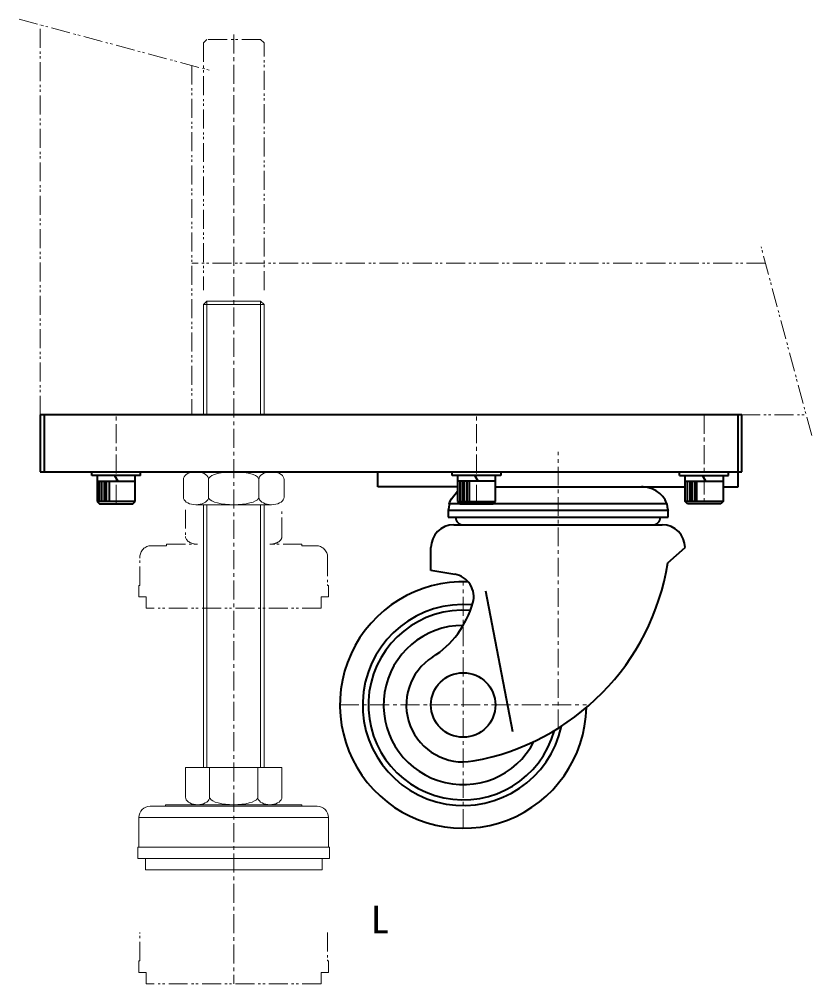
# Model space of a CAD drawing. Units: millimetres on the paper. Extents: x -600 to 3400, y -420 to 2338.
# Drawn here: x 2238.7 to 2447.6, y 745.5 to 999.8 of the extents above; entities that cross this region are included whole.
import ezdxf
from ezdxf.enums import TextEntityAlignment as Align

# ---------------------------------------------------------------- set-up
doc = ezdxf.new("R2010")
doc.units = ezdxf.units.MM
doc.linetypes.add('CHAIN1', pattern=[8, 5, -1, 1, -1])
doc.linetypes.add('DOUBLE_CHAIN1', pattern=[8.8, 5, -1, 0.6, -0.6, 0.6, -1])
for name, color, linetype, lineweight in [('0-0', 7, 'Continuous', 18), ('0-1', 4, 'Continuous', 18), ('0-8', 7, 'Continuous', 18), ('0-9', 4, 'DOUBLE_CHAIN1', 18)]:
    doc.layers.add(name, color=color, linetype=linetype, lineweight=lineweight)
doc.styles.add('ＭＳ ゴシック', font='')
doc.styles.get('ＭＳ ゴシック').set_extended_font_data('MS Gothic')

msp = doc.modelspace()

# ---------------------------------------------------------------- linework, layer by layer
at = {"layer": '0-0', "lineweight": 40}
for p, q in [((2429.185, 895.483), (2244.185, 895.483)), ((2244.185, 895.483), (2244.185, 880.483)), ((2245.185, 895.483), (2245.185, 880.483)), ((2428.185, 876.483), (2428.185, 895.483)), ((2429.185, 880.483), (2429.185, 895.483)), ((2244.185, 880.483), (2429.185, 880.483)), ((2257.745, 879.543), (2257.745, 880.483)), ((2270.625, 879.543), (2270.625, 880.483)), ((2333.185, 876.483), (2333.185, 880.483)), ((2352.745, 879.543), (2352.745, 880.483)), ((2365.625, 880.483), (2365.625, 879.543)), ((2412.745, 879.543), (2412.745, 880.483)), ((2425.625, 879.543), (2425.625, 880.483)), ((2270.625, 879.543), (2257.745, 879.543)), ((2259.185, 879.543), (2259.185, 872.643)), ((2259.185, 878.043), (2269.185, 878.043)), ((2259.81, 872.643), (2259.81, 878.043)), ((2260.435, 872.643), (2260.435, 878.043)), ((2261.06, 878.043), (2261.06, 872.643)), ((2261.685, 872.643), (2261.685, 878.043)), ((2262.31, 878.043), (2262.31, 872.643)), ((2263.752, 879.543), (2264.618, 878.043)), ((2269.185, 872.643), (2269.185, 879.543)), ((2365.625, 879.543), (2352.745, 879.543)), ((2354.185, 879.543), (2354.185, 872.643)), ((2364.185, 878.043), (2354.185, 878.043)), ((2354.81, 878.043), (2354.81, 872.643)), ((2355.435, 878.043), (2355.435, 872.643)), ((2356.06, 872.643), (2356.06, 878.043)), ((2356.685, 878.043), (2356.685, 872.643)), ((2357.31, 872.643), (2357.31, 878.043)), ((2359.618, 878.043), (2358.752, 879.543)), ((2364.185, 872.643), (2364.185, 879.543)), ((2412.745, 879.543), (2425.625, 879.543)), ((2414.185, 872.643), (2414.185, 879.543)), ((2414.185, 878.043), (2424.185, 878.043)), ((2414.81, 872.643), (2414.81, 878.043)), ((2415.435, 878.043), (2415.435, 872.643)), ((2416.06, 872.643), (2416.06, 878.043)), ((2416.685, 878.043), (2416.685, 872.643)), ((2417.31, 872.643), (2417.31, 878.043)), ((2419.618, 878.043), (2418.752, 879.543)), ((2424.185, 879.543), (2424.185, 872.643)), ((2354.185, 876.483), (2333.185, 876.483)), ((2352.623, 873.372), (2354.185, 875.355)), ((2364.185, 876.483), (2414.185, 876.483)), ((2403.1, 876.472), (2402.685, 876.483)), ((2404.307, 876.314), (2403.1, 876.472)), ((2405.465, 875.971), (2404.307, 876.314)), ((2406.539, 875.455), (2405.465, 875.971)), ((2407.495, 874.782), (2406.539, 875.455)), ((2424.185, 876.483), (2428.185, 876.483)), ((2269.185, 872.643), (2259.185, 872.643)), ((2259.185, 872.643), (2259.785, 872.043)), ((2268.585, 872.043), (2269.185, 872.643)), ((2351.977, 872.038), (2352.107, 872.389)), ((2352.107, 872.389), (2352.623, 873.372)), ((2354.185, 872.643), (2364.185, 872.643)), ((2354.185, 872.643), (2354.785, 872.043)), ((2363.585, 872.043), (2364.185, 872.643)), ((2408.305, 873.971), (2407.495, 874.782)), ((2408.944, 873.047), (2408.305, 873.971)), ((2409.394, 872.038), (2408.944, 873.047)), ((2424.185, 872.643), (2414.185, 872.643)), ((2414.785, 872.043), (2414.185, 872.643)), ((2424.185, 872.643), (2423.585, 872.043)), ((2259.785, 872.043), (2268.585, 872.043)), ((2351.911, 871.025), (2351.685, 870.261)), ((2351.685, 870.261), (2351.685, 868.483)), ((2409.685, 870.261), (2351.685, 870.261)), ((2351.985, 871.813), (2351.911, 871.025)), ((2351.977, 872.038), (2351.985, 871.813)), ((2409.394, 872.038), (2351.977, 872.038)), ((2354.785, 872.043), (2363.585, 872.043)), ((2409.394, 872.038), (2409.423, 871.249)), ((2409.423, 871.249), (2409.606, 870.475)), ((2409.606, 870.475), (2409.685, 870.261)), ((2409.685, 868.483), (2409.685, 870.261)), ((2423.585, 872.043), (2414.785, 872.043)), ((2351.685, 868.483), (2409.685, 868.483)), ((2353.185, 866.483), (2408.185, 866.483)), ((2347.185, 854.483), (2347.185, 860.483)), ((2409.644, 856.483), (2414.185, 860.483)), ((2353.448, 853.439), (2347.185, 854.483)), ((2361.584, 849.132), (2368.689, 812.033))]:
    msp.add_line(p, q, dxfattribs=at)
msp.add_circle((2355.685, 818.983), 8.5, dxfattribs=at)
for centre, radius, start, end in [((2355.685, 868.483), 2, 180, 270), ((2405.685, 868.483), 2, 270, 0), ((2353.185, 860.483), 6, 90, 180), ((2408.185, 860.483), 6, 0, 90), ((2347.185, 866.483), 63.255, 280.14554, 350.90387), ((2352.462, 847.521), 6, 344.13883, 80.53685), ((2355.685, 818.983), 32.5, 87.69854, 358.81216), ((2355.685, 818.983), 26.5, 84.84691, 347.84723), ((2334.185, 852.713), 25, 302.51361, 344.13883), ((2355.685, 818.983), 25, 85.64372, 344.41035), ((2355.685, 818.983), 21, 89.95668, 332.72158), ((2355.685, 818.983), 15, 122.51361, 280.14554)]:
    msp.add_arc(centre, radius, start, end, dxfattribs=at)
at = {"layer": '0-1', "linetype": 'DOUBLE_CHAIN1'}
for p, q in [((2238.652, 999.809), (2289.546, 986.172)), ((2244.185, 895.483), (2244.185, 998.326)), ((2284.185, 987.608), (2284.185, 895.483)), ((2447.568, 890.013), (2434.236, 939.771)), ((2435.384, 935.483), (2284.185, 935.483)), ((2244.185, 895.483), (2446.102, 895.483))]:
    msp.add_line(p, q, dxfattribs=at)
at = {"layer": '0-1', "linetype": 'CHAIN1'}
for p, q in [((2295.185, 995.783), (2295.185, 745.483)), ((2264.185, 872.043), (2264.185, 895.483)), ((2359.185, 872.043), (2359.185, 895.483)), ((2419.185, 895.483), (2419.185, 872.043)), ((2380.685, 812.828), (2380.685, 885.724)), ((2355.685, 786.483), (2355.685, 851.483)), ((2323.185, 818.983), (2388.185, 818.983))]:
    msp.add_line(p, q, dxfattribs=at)
at = {"layer": '0-8'}
for p, q in [((2288.085, 925.483), (2287.185, 924.583)), ((2287.185, 924.583), (2287.185, 895.483)), ((2302.285, 925.483), (2288.085, 925.483)), ((2303.185, 924.583), (2302.285, 925.483)), ((2303.185, 924.583), (2303.185, 895.483)), ((2283.092, 880.015), (2282.683, 879.768)), ((2283.566, 880.215), (2283.092, 880.015)), ((2284.091, 880.362), (2283.566, 880.215)), ((2284.65, 880.453), (2284.091, 880.362)), ((2285.226, 880.483), (2284.65, 880.453)), ((2285.803, 880.453), (2285.226, 880.483)), ((2305.145, 880.483), (2285.226, 880.483)), ((2286.361, 880.362), (2285.803, 880.453)), ((2286.886, 880.215), (2286.361, 880.362)), ((2287.36, 880.015), (2286.886, 880.215)), ((2287.769, 879.768), (2287.36, 880.015)), ((2290.918, 880.015), (2290.099, 879.768)), ((2291.866, 880.215), (2290.918, 880.015)), ((2292.914, 880.362), (2291.866, 880.215)), ((2294.032, 880.453), (2292.914, 880.362)), ((2295.185, 880.483), (2294.032, 880.453)), ((2296.338, 880.453), (2295.185, 880.483)), ((2297.456, 880.362), (2296.338, 880.453)), ((2298.505, 880.215), (2297.456, 880.362)), ((2299.453, 880.015), (2298.505, 880.215)), ((2300.272, 879.768), (2299.453, 880.015)), ((2303.011, 880.015), (2302.602, 879.768)), ((2303.485, 880.215), (2303.011, 880.015)), ((2304.009, 880.362), (2303.485, 880.215)), ((2304.568, 880.453), (2304.009, 880.362)), ((2305.145, 880.483), (2304.568, 880.453)), ((2305.721, 880.453), (2305.145, 880.483)), ((2306.28, 880.362), (2305.721, 880.453)), ((2306.805, 880.215), (2306.28, 880.362)), ((2307.279, 880.015), (2306.805, 880.215)), ((2307.688, 879.768), (2307.279, 880.015)), ((2281.957, 878.83), (2281.906, 878.483)), ((2281.906, 878.483), (2281.906, 873.783)), ((2282.106, 879.167), (2281.957, 878.83)), ((2282.351, 879.483), (2282.106, 879.167)), ((2282.683, 879.768), (2282.351, 879.483)), ((2288.101, 879.483), (2287.769, 879.768)), ((2288.346, 879.167), (2288.101, 879.483)), ((2288.495, 878.83), (2288.346, 879.167)), ((2288.546, 878.483), (2288.495, 878.83)), ((2288.647, 878.83), (2288.546, 878.483)), ((2288.546, 878.483), (2288.546, 873.783)), ((2288.946, 879.167), (2288.647, 878.83)), ((2289.435, 879.483), (2288.946, 879.167)), ((2290.099, 879.768), (2289.435, 879.483)), ((2300.935, 879.483), (2300.272, 879.768)), ((2301.424, 879.167), (2300.935, 879.483)), ((2301.724, 878.83), (2301.424, 879.167)), ((2301.825, 878.483), (2301.724, 878.83)), ((2301.875, 878.83), (2301.825, 878.483)), ((2301.825, 873.783), (2301.825, 878.483)), ((2302.025, 879.167), (2301.875, 878.83)), ((2302.27, 879.483), (2302.025, 879.167)), ((2302.602, 879.768), (2302.27, 879.483)), ((2308.02, 879.483), (2307.688, 879.768)), ((2308.264, 879.167), (2308.02, 879.483)), ((2308.414, 878.83), (2308.264, 879.167)), ((2308.464, 878.483), (2308.414, 878.83)), ((2308.464, 873.783), (2308.464, 878.483)), ((2281.906, 873.783), (2281.957, 873.436)), ((2281.957, 873.436), (2282.106, 873.099)), ((2282.106, 873.099), (2282.351, 872.783)), ((2282.351, 872.783), (2282.683, 872.497)), ((2282.683, 872.497), (2283.092, 872.251)), ((2287.36, 872.251), (2287.769, 872.497)), ((2287.769, 872.497), (2288.101, 872.783)), ((2288.101, 872.783), (2288.346, 873.099)), ((2288.346, 873.099), (2288.495, 873.436)), ((2288.495, 873.436), (2288.546, 873.783)), ((2288.546, 873.783), (2288.647, 873.436)), ((2288.647, 873.436), (2288.946, 873.099)), ((2288.946, 873.099), (2289.435, 872.783)), ((2289.435, 872.783), (2290.099, 872.497)), ((2290.099, 872.497), (2290.918, 872.251)), ((2299.453, 872.251), (2300.272, 872.497)), ((2300.272, 872.497), (2300.935, 872.783)), ((2300.935, 872.783), (2301.424, 873.099)), ((2301.424, 873.099), (2301.724, 873.436)), ((2301.724, 873.436), (2301.825, 873.783)), ((2301.825, 873.783), (2301.875, 873.436)), ((2301.875, 873.436), (2302.025, 873.099)), ((2302.025, 873.099), (2302.27, 872.783)), ((2302.27, 872.783), (2302.602, 872.497)), ((2302.602, 872.497), (2303.011, 872.251)), ((2307.279, 872.251), (2307.688, 872.497)), ((2307.688, 872.497), (2308.02, 872.783)), ((2308.02, 872.783), (2308.264, 873.099)), ((2308.264, 873.099), (2308.414, 873.436)), ((2308.414, 873.436), (2308.464, 873.783)), ((2283.092, 872.251), (2283.566, 872.051)), ((2283.566, 872.051), (2284.091, 871.904)), ((2284.091, 871.904), (2284.65, 871.813)), ((2284.65, 871.813), (2285.226, 871.783)), ((2285.226, 871.783), (2285.803, 871.813)), ((2285.226, 871.783), (2305.145, 871.783)), ((2285.803, 871.813), (2286.361, 871.904)), ((2286.361, 871.904), (2286.886, 872.051)), ((2286.886, 872.051), (2287.36, 872.251)), ((2287.185, 802.483), (2287.185, 871.783)), ((2288.085, 871.783), (2288.085, 802.483)), ((2290.918, 872.251), (2291.866, 872.051)), ((2291.866, 872.051), (2292.914, 871.904)), ((2292.914, 871.904), (2294.032, 871.813)), ((2294.032, 871.813), (2295.185, 871.783)), ((2295.185, 871.783), (2296.338, 871.813)), ((2296.338, 871.813), (2297.456, 871.904)), ((2297.456, 871.904), (2298.505, 872.051)), ((2298.505, 872.051), (2299.453, 872.251)), ((2302.285, 802.483), (2302.285, 871.783)), ((2303.011, 872.251), (2303.485, 872.051)), ((2303.185, 871.783), (2303.185, 802.483)), ((2303.485, 872.051), (2304.009, 871.904)), ((2304.009, 871.904), (2304.568, 871.813)), ((2304.568, 871.813), (2305.145, 871.783)), ((2305.145, 871.783), (2305.721, 871.813)), ((2305.721, 871.813), (2306.28, 871.904)), ((2306.28, 871.904), (2306.805, 872.051)), ((2306.805, 872.051), (2307.279, 872.251)), ((2282.484, 794.683), (2282.484, 802.483)), ((2282.484, 802.483), (2307.887, 802.483)), ((2288.834, 802.483), (2288.834, 794.683)), ((2301.536, 794.683), (2301.536, 802.483)), ((2307.887, 802.483), (2307.887, 794.683)), ((2282.484, 794.683), (2282.532, 794.336)), ((2282.532, 794.336), (2282.675, 793.999)), ((2282.675, 793.999), (2282.909, 793.683)), ((2282.909, 793.683), (2283.227, 793.397)), ((2288.092, 793.397), (2288.409, 793.683)), ((2288.409, 793.683), (2288.643, 793.999)), ((2288.643, 793.999), (2288.786, 794.336)), ((2288.786, 794.336), (2288.834, 794.683)), ((2288.834, 794.683), (2288.931, 794.336)), ((2288.834, 794.683), (2288.834, 794.683)), ((2288.931, 794.336), (2289.217, 793.999)), ((2289.217, 793.999), (2289.685, 793.683)), ((2289.685, 793.683), (2290.32, 793.397)), ((2300.05, 793.397), (2300.685, 793.683)), ((2300.685, 793.683), (2301.153, 793.999)), ((2301.153, 793.999), (2301.44, 794.336)), ((2301.44, 794.336), (2301.536, 794.683)), ((2301.536, 794.683), (2301.584, 794.336)), ((2301.536, 794.683), (2301.536, 794.683)), ((2301.584, 794.336), (2301.728, 793.999)), ((2301.728, 793.999), (2301.962, 793.683)), ((2301.962, 793.683), (2302.279, 793.397)), ((2307.144, 793.397), (2307.462, 793.683)), ((2307.462, 793.683), (2307.696, 793.999)), ((2307.696, 793.999), (2307.839, 794.336)), ((2307.839, 794.336), (2307.887, 794.683)), ((2307.887, 794.683), (2307.887, 794.683)), ((2273.185, 792.283), (2317.185, 792.283)), ((2277.185, 792.683), (2277.185, 792.283)), ((2313.185, 792.683), (2277.185, 792.683)), ((2283.227, 793.397), (2283.618, 793.151)), ((2283.618, 793.151), (2284.071, 792.951)), ((2284.071, 792.951), (2284.573, 792.804)), ((2284.573, 792.804), (2285.108, 792.713)), ((2285.108, 792.713), (2285.659, 792.683)), ((2285.659, 792.683), (2286.21, 792.713)), ((2286.21, 792.713), (2286.745, 792.804)), ((2286.745, 792.804), (2287.247, 792.951)), ((2287.247, 792.951), (2287.7, 793.151)), ((2287.7, 793.151), (2288.092, 793.397)), ((2290.32, 793.397), (2291.103, 793.151)), ((2291.103, 793.151), (2292.01, 792.951)), ((2292.01, 792.951), (2293.013, 792.804)), ((2293.013, 792.804), (2294.083, 792.713)), ((2294.083, 792.713), (2295.185, 792.683)), ((2295.185, 792.683), (2296.288, 792.713)), ((2296.288, 792.713), (2297.357, 792.804)), ((2297.357, 792.804), (2298.361, 792.951)), ((2298.361, 792.951), (2299.268, 793.151)), ((2299.268, 793.151), (2300.05, 793.397)), ((2302.279, 793.397), (2302.67, 793.151)), ((2302.67, 793.151), (2303.124, 792.951)), ((2303.124, 792.951), (2303.626, 792.804)), ((2303.626, 792.804), (2304.16, 792.713)), ((2304.16, 792.713), (2304.712, 792.683)), ((2304.712, 792.683), (2305.263, 792.713)), ((2305.263, 792.713), (2305.798, 792.804)), ((2305.798, 792.804), (2306.299, 792.951)), ((2306.299, 792.951), (2306.753, 793.151)), ((2306.753, 793.151), (2307.144, 793.397)), ((2313.185, 792.683), (2313.185, 792.283)), ((2270.185, 789.283), (2270.185, 781.483)), ((2320.185, 781.483), (2320.185, 789.283)), ((2320.435, 781.483), (2269.935, 781.483)), ((2269.935, 781.483), (2269.935, 778.483)), ((2320.435, 778.483), (2320.435, 781.483)), ((2269.935, 778.483), (2320.435, 778.483)), ((2271.885, 778.483), (2271.885, 775.483)), ((2318.485, 775.483), (2318.485, 778.483)), ((2271.885, 775.483), (2318.485, 775.483))]:
    msp.add_line(p, q, dxfattribs=at)
at = {"layer": '0-8', "color": 4}
for p, q in [((2287.185, 924.583), (2303.185, 924.583)), ((2288.085, 895.483), (2288.085, 925.483)), ((2302.285, 895.483), (2302.285, 925.483)), ((2320.185, 789.283), (2270.185, 789.283))]:
    msp.add_line(p, q, dxfattribs=at)
at = {"layer": '0-8'}
for centre, start, end in [((2273.185, 789.283), 90, 180), ((2317.185, 789.283), 360, 90)]:
    msp.add_arc(centre, 3, start, end, dxfattribs=at)
at = {"layer": '0-9'}
for p, q in [((2303.185, 928.414), (2303.185, 993.583)), ((2282.484, 870.483), (2282.484, 863.383)), ((2307.887, 863.383), (2307.887, 870.483)), ((2273.435, 860.983), (2277.435, 860.983)), ((2277.435, 861.383), (2277.435, 860.983)), ((2277.435, 861.383), (2285.659, 861.383)), ((2313.185, 861.383), (2304.712, 861.383)), ((2313.185, 860.983), (2313.185, 861.383)), ((2313.185, 860.983), (2316.935, 860.983)), ((2270.435, 850.483), (2270.435, 857.983)), ((2319.935, 857.983), (2319.935, 850.483)), ((2270.185, 847.483), (2270.185, 850.483)), ((2270.185, 850.483), (2270.435, 850.483)), ((2319.935, 850.483), (2320.185, 850.483)), ((2320.185, 850.483), (2320.185, 847.483)), ((2272.135, 847.483), (2270.185, 847.483)), ((2272.135, 844.483), (2272.135, 847.483)), ((2318.235, 847.483), (2318.235, 844.483)), ((2320.185, 847.483), (2318.235, 847.483)), ((2318.235, 844.483), (2272.135, 844.483)), ((2270.435, 751.483), (2270.435, 758.983)), ((2319.935, 758.983), (2319.935, 751.483)), ((2270.185, 751.483), (2270.435, 751.483)), ((2270.185, 748.483), (2270.185, 751.483)), ((2319.935, 751.483), (2320.185, 751.483)), ((2320.185, 751.483), (2320.185, 748.483)), ((2272.135, 748.483), (2270.185, 748.483)), ((2272.135, 745.483), (2272.135, 748.483)), ((2320.185, 748.483), (2318.235, 748.483)), ((2318.235, 748.483), (2318.235, 745.483)), ((2318.235, 745.483), (2272.135, 745.483))]:
    msp.add_line(p, q, dxfattribs=at)
msp.add_lwpolyline([(2303.185, 993.583), (2302.285, 994.483), (2288.085, 994.483), (2287.185, 993.583), (2287.185, 928.414)], dxfattribs=at)
for centre, start, end in [((2273.435, 857.983), 90, 180), ((2316.935, 857.983), 360, 90)]:
    msp.add_arc(centre, 3, start, end, dxfattribs=at)
for centre, major_axis, start_param, end_param in [((2285.659, 863.383), (3.175, 0), 3.1415927, 4.712389), ((2304.712, 863.383), (-3.175, 0), 1.5707963, 3.1415927)]:
    msp.add_ellipse(centre, major_axis=major_axis, ratio=0.629837, start_param=start_param, end_param=end_param, dxfattribs=at)

# ---------------------------------------------------------------- texts
at = {"layer": '0-1', "color": 7, "style": 'ＭＳ ゴシック'}
msp.add_text('L', height=7.331, dxfattribs=at).set_placement((2331.267, 756.54), align=Align.BOTTOM_LEFT)

doc.saveas('drawing.dxf')
